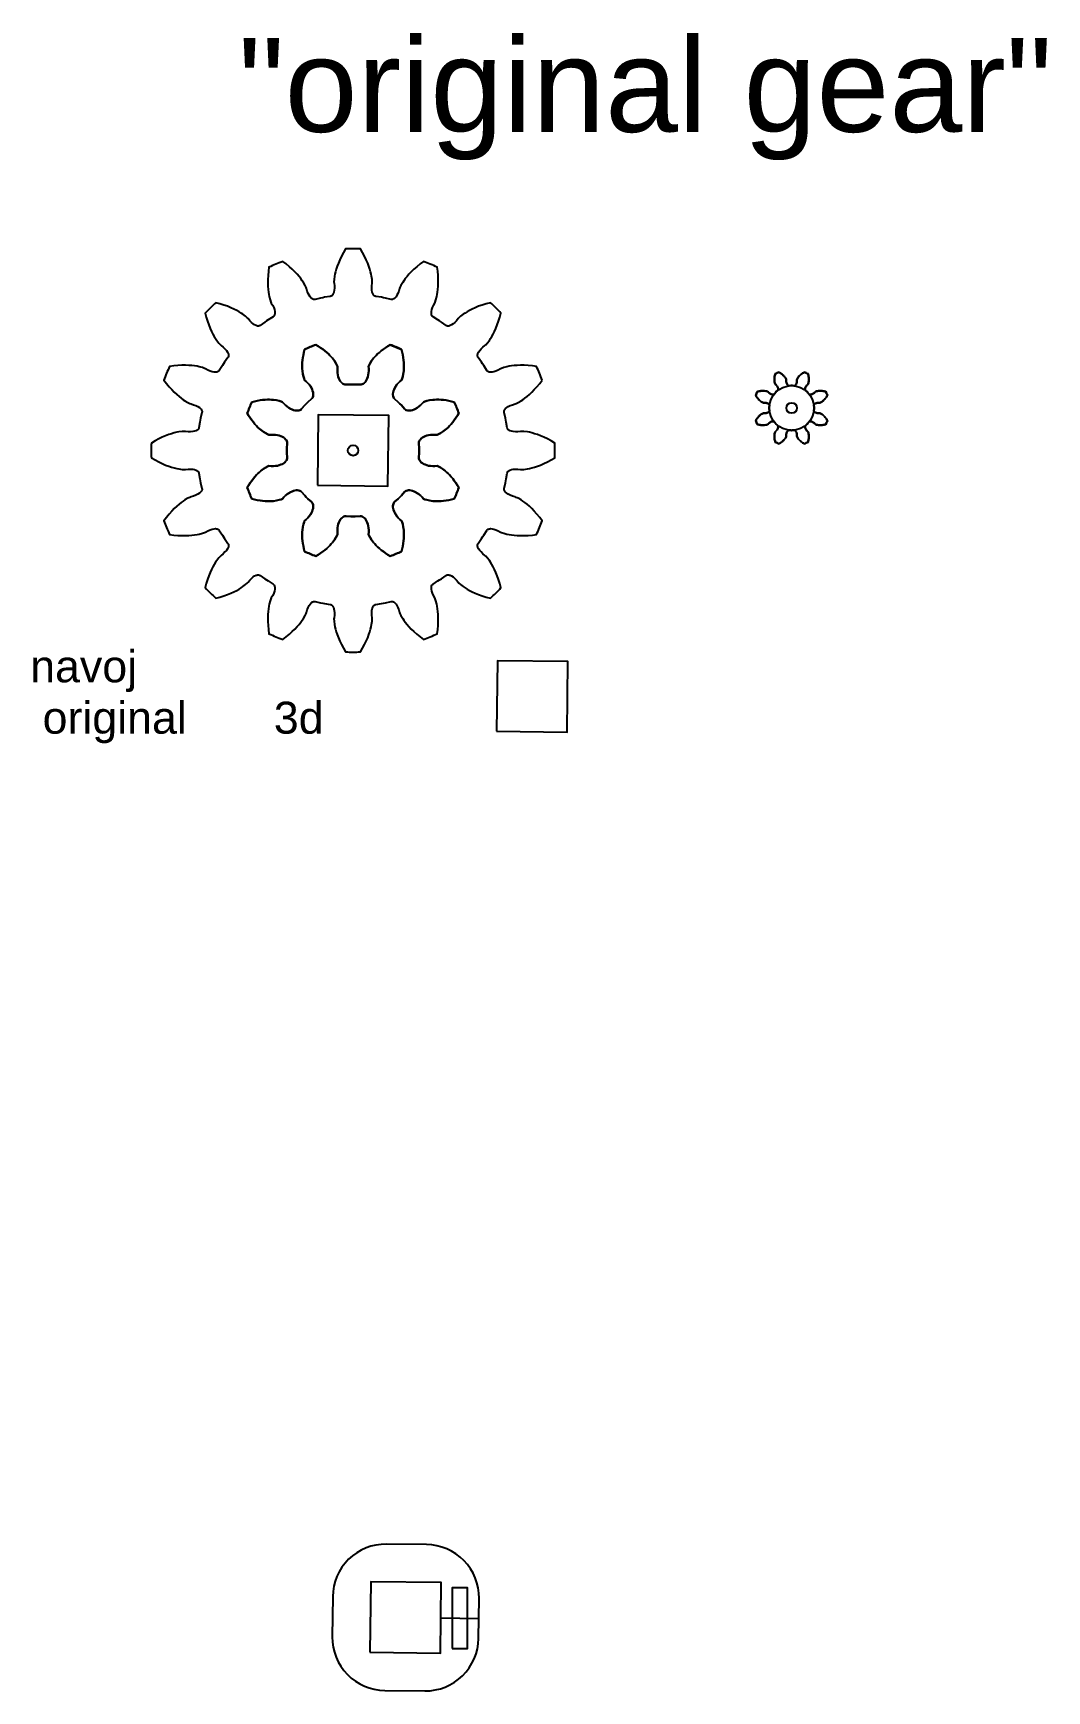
# Model space of a CAD drawing. Header units: millimetres. Extents: x -228 to 109, y -207 to 70.
# Drawn here: x -25 to 108.7, y -148.8 to 69.9 of the extents above; entities that cross this region are included whole.
import ezdxf

# ---------------------------------------------------------------- set-up
doc = ezdxf.new("R2010")
doc.units = ezdxf.units.MM
doc.layers.add('layer0', color=7, linetype='Continuous')
doc.layers.add('layer1', color=7, linetype='Continuous')
doc.styles.get("Standard").update_dxf_attribs({"font": 'arial.ttf'})

msp = doc.modelspace()

# ---------------------------------------------------------------- linework, layer by layer
msp.add_line((28.81, -139.19), (33.8, -139.25))
at = {"linetype": 'Continuous'}
for points in [[(12.52, 10.29), (21.82, 10.18), (21.93, 19.48), (12.63, 19.58)], [(36.15, -22.18), (45.45, -22.29), (45.56, -12.99), (36.26, -12.88)], [(19.45, -143.73), (28.75, -143.84), (28.86, -134.54), (19.56, -134.43)]]:
    msp.add_lwpolyline(points, close=True, dxfattribs=at)
msp.add_lwpolyline([(21.4, -148.76), (26.7, -148.82, 0.414214), (33.77, -141.9), (33.84, -136.6, 0.414214), (26.92, -129.52), (21.62, -129.46, 0.414214), (14.54, -136.38), (14.48, -141.68, 0.414214)], format="xyb", close=True, dxfattribs=at)
msp.add_lwpolyline([(30.31, -143.22), (32.31, -143.22), (32.31, -135.22), (30.31, -135.22)], close=True)
for centre, radius in [((75.06, 20.48), 2.95), ((75.06, 20.48), 0.691), ((17.23, 14.88), 0.691)]:
    msp.add_circle(centre, radius)
at = {"layer": 'layer0'}
msp.add_lwpolyline([(42.17, 24.15, 0.018486), (41.42, 25.97), (40.87, 26.04), (40.32, 26.09), (39.8, 26.12), (39.32, 26.12), (38.88, 26.11), (38.48, 26.08), (38.12, 26.04), (37.8, 25.99), (37.52, 25.93), (37.09, 25.81), (36.81, 25.71), (36.68, 25.65), (36.37, 25.48), (36.07, 25.35), (35.8, 25.26), (35.56, 25.21), (35.35, 25.2), (35.25, 25.21), (35.17, 25.22), (35.09, 25.25), (35.02, 25.28), (34.96, 25.32), (34.91, 25.36), (34.86, 25.43), (34.46, 26.07), (34.31, 26.3), (34.16, 26.52), (33.72, 27.14), (33.68, 27.21), (33.66, 27.27), (33.64, 27.34), (33.64, 27.42), (33.65, 27.5), (33.67, 27.58), (33.7, 27.67), (33.79, 27.87), (33.93, 28.07), (34.11, 28.29), (34.35, 28.51), (34.62, 28.73), (34.73, 28.83), (34.93, 29.05), (35.2, 29.4), (35.36, 29.64), (35.53, 29.92), (35.71, 30.23), (35.89, 30.59), (36.07, 30.99), (36.25, 31.44), (36.42, 31.92), (36.59, 32.46), (36.73, 32.99, 0.018486), (35.34, 34.38), (34.8, 34.24), (34.27, 34.07), (33.78, 33.9), (33.34, 33.72), (32.94, 33.54), (32.58, 33.36), (32.26, 33.18), (31.99, 33.01), (31.75, 32.86), (31.39, 32.58), (31.17, 32.38), (31.07, 32.28), (30.85, 32), (30.63, 31.77), (30.42, 31.58), (30.21, 31.44), (30.02, 31.35), (29.93, 31.32), (29.84, 31.3), (29.76, 31.3), (29.69, 31.3), (29.62, 31.31), (29.56, 31.33), (29.49, 31.38), (28.87, 31.82), (28.64, 31.97), (28.42, 32.12), (27.77, 32.52), (27.71, 32.57), (27.66, 32.62), (27.62, 32.68), (27.59, 32.74), (27.57, 32.82), (27.55, 32.91), (27.55, 33), (27.56, 33.22), (27.61, 33.46), (27.7, 33.73), (27.83, 34.02), (28, 34.33), (28.06, 34.46), (28.16, 34.74), (28.28, 35.18), (28.33, 35.46), (28.38, 35.78), (28.42, 36.14), (28.45, 36.54), (28.47, 36.97), (28.46, 37.45), (28.44, 37.97), (28.39, 38.53), (28.31, 39.07, 0.018486), (26.5, 39.83), (26.06, 39.49), (25.62, 39.13), (25.24, 38.79), (24.9, 38.45), (24.6, 38.13), (24.34, 37.83), (24.11, 37.55), (23.92, 37.28), (23.77, 37.05), (23.54, 36.66), (23.41, 36.39), (23.36, 36.25), (23.27, 35.91), (23.15, 35.61), (23.02, 35.36), (22.89, 35.15), (22.74, 34.99), (22.67, 34.93), (22.6, 34.88), (22.53, 34.84), (22.46, 34.82), (22.39, 34.8), (22.32, 34.8), (22.24, 34.81), (21.5, 34.98), (21.24, 35.04), (20.97, 35.09), (20.22, 35.21), (20.14, 35.23), (20.08, 35.26), (20.02, 35.3), (19.97, 35.35), (19.92, 35.41), (19.87, 35.49), (19.83, 35.57), (19.76, 35.77), (19.71, 36.02), (19.69, 36.3), (19.7, 36.62), (19.74, 36.97), (19.74, 37.12), (19.73, 37.42), (19.67, 37.86), (19.61, 38.14), (19.54, 38.46), (19.44, 38.8), (19.31, 39.18), (19.16, 39.6), (18.97, 40.04), (18.75, 40.5), (18.49, 41), (18.21, 41.48, 0.018486), (16.24, 41.48), (15.97, 41), (15.7, 40.5), (15.48, 40.04), (15.3, 39.6), (15.14, 39.18), (15.02, 38.8), (14.92, 38.46), (14.84, 38.14), (14.79, 37.86), (14.73, 37.42), (14.71, 37.12), (14.72, 36.97), (14.76, 36.62), (14.77, 36.3), (14.75, 36.02), (14.7, 35.77), (14.63, 35.57), (14.58, 35.49), (14.54, 35.41), (14.49, 35.35), (14.43, 35.3), (14.37, 35.26), (14.31, 35.23), (14.23, 35.21), (13.48, 35.09), (13.22, 35.04), (12.95, 34.98), (12.21, 34.81), (12.13, 34.8), (12.07, 34.8), (12, 34.82), (11.93, 34.84), (11.85, 34.88), (11.78, 34.93), (11.71, 34.99), (11.57, 35.15), (11.43, 35.36), (11.3, 35.61), (11.19, 35.91), (11.09, 36.25), (11.04, 36.39), (10.91, 36.66), (10.69, 37.05), (10.53, 37.28), (10.34, 37.55), (10.12, 37.83), (9.85, 38.13), (9.55, 38.45), (9.21, 38.79), (8.83, 39.13), (8.4, 39.49), (7.96, 39.83, 0.018486), (6.14, 39.07), (6.07, 38.53), (6.02, 37.97), (5.99, 37.45), (5.98, 36.97), (6, 36.54), (6.03, 36.14), (6.07, 35.78), (6.12, 35.46), (6.18, 35.18), (6.29, 34.74), (6.4, 34.46), (6.45, 34.33), (6.63, 34.02), (6.76, 33.73), (6.85, 33.46), (6.89, 33.22), (6.91, 33), (6.9, 32.91), (6.88, 32.82), (6.86, 32.74), (6.83, 32.68), (6.79, 32.62), (6.75, 32.57), (6.68, 32.52), (6.03, 32.12), (5.81, 31.97), (5.59, 31.82), (4.97, 31.38), (4.9, 31.33), (4.83, 31.31), (4.77, 31.3), (4.69, 31.3), (4.61, 31.3), (4.52, 31.32), (4.43, 31.35), (4.24, 31.44), (4.04, 31.58), (3.82, 31.77), (3.6, 32), (3.38, 32.28), (3.28, 32.38), (3.06, 32.58), (2.7, 32.86), (2.47, 33.01), (2.19, 33.18), (1.88, 33.36), (1.52, 33.54), (1.12, 33.72), (0.67, 33.9), (0.19, 34.07), (-0.35, 34.24), (-0.88, 34.38, 0.018486), (-2.27, 32.99), (-2.13, 32.46), (-1.97, 31.92), (-1.79, 31.44), (-1.61, 30.99), (-1.43, 30.59), (-1.25, 30.23), (-1.08, 29.92), (-0.91, 29.64), (-0.75, 29.4), (-0.47, 29.05), (-0.27, 28.83), (-0.17, 28.73), (0.11, 28.51), (0.34, 28.29), (0.53, 28.07), (0.66, 27.87), (0.76, 27.67), (0.79, 27.58), (0.81, 27.5), (0.81, 27.42), (0.81, 27.34), (0.8, 27.27), (0.77, 27.21), (0.73, 27.14), (0.29, 26.52), (0.14, 26.3), (-0.01, 26.07), (-0.41, 25.43), (-0.46, 25.36), (-0.51, 25.32), (-0.57, 25.28), (-0.64, 25.25), (-0.71, 25.22), (-0.8, 25.21), (-0.9, 25.2), (-1.11, 25.21), (-1.35, 25.26), (-1.62, 25.35), (-1.91, 25.48), (-2.22, 25.65), (-2.35, 25.71), (-2.64, 25.81), (-3.07, 25.93), (-3.35, 25.99), (-3.67, 26.04), (-4.03, 26.08), (-4.43, 26.11), (-4.87, 26.12), (-5.35, 26.12), (-5.86, 26.09), (-6.42, 26.04), (-6.97, 25.97, 0.018486), (-7.72, 24.15), (-7.38, 23.71), (-7.03, 23.28), (-6.68, 22.9), (-6.35, 22.55), (-6.02, 22.25), (-5.72, 21.99), (-5.44, 21.77), (-5.17, 21.58), (-4.94, 21.42), (-4.55, 21.2), (-4.28, 21.07), (-4.14, 21.02), (-3.8, 20.92), (-3.5, 20.81), (-3.25, 20.68), (-3.04, 20.54), (-2.88, 20.4), (-2.82, 20.33), (-2.77, 20.25), (-2.74, 20.18), (-2.71, 20.11), (-2.69, 20.04), (-2.69, 19.98), (-2.7, 19.9), (-2.88, 19.15), (-2.93, 18.89), (-2.98, 18.63), (-3.1, 17.88), (-3.12, 17.8), (-3.15, 17.74), (-3.19, 17.68), (-3.24, 17.62), (-3.31, 17.57), (-3.38, 17.52), (-3.47, 17.48), (-3.67, 17.41), (-3.91, 17.36), (-4.19, 17.34), (-4.51, 17.35), (-4.87, 17.39), (-5.01, 17.39), (-5.31, 17.38), (-5.75, 17.32), (-6.03, 17.27), (-6.35, 17.19), (-6.7, 17.09), (-7.08, 16.97), (-7.49, 16.81), (-7.93, 16.63), (-8.39, 16.4), (-8.89, 16.14), (-9.37, 15.86, 0.018486), (-9.37, 13.9), (-8.89, 13.62), (-8.39, 13.36), (-7.93, 13.14), (-7.49, 12.95), (-7.08, 12.8), (-6.7, 12.67), (-6.35, 12.57), (-6.03, 12.5), (-5.75, 12.44), (-5.31, 12.38), (-5.01, 12.37), (-4.87, 12.37), (-4.51, 12.41), (-4.19, 12.42), (-3.91, 12.4), (-3.67, 12.35), (-3.47, 12.28), (-3.38, 12.24), (-3.31, 12.19), (-3.24, 12.14), (-3.19, 12.08), (-3.15, 12.03), (-3.12, 11.97), (-3.1, 11.89), (-2.98, 11.14), (-2.93, 10.87), (-2.88, 10.61), (-2.7, 9.87), (-2.69, 9.79), (-2.69, 9.72), (-2.71, 9.65), (-2.74, 9.58), (-2.77, 9.51), (-2.82, 9.44), (-2.88, 9.36), (-3.04, 9.22), (-3.25, 9.09), (-3.5, 8.96), (-3.8, 8.84), (-4.14, 8.74), (-4.28, 8.69), (-4.55, 8.57), (-4.94, 8.34), (-5.17, 8.18), (-5.44, 7.99), (-5.72, 7.77), (-6.02, 7.51), (-6.35, 7.21), (-6.68, 6.87), (-7.03, 6.48), (-7.38, 6.05), (-7.72, 5.61, 0.018486), (-6.97, 3.8), (-6.42, 3.72), (-5.86, 3.67), (-5.35, 3.64), (-4.87, 3.64), (-4.43, 3.65), (-4.03, 3.68), (-3.67, 3.73), (-3.35, 3.78), (-3.07, 3.83), (-2.64, 3.95), (-2.35, 4.05), (-2.22, 4.11), (-1.91, 4.28), (-1.62, 4.41), (-1.35, 4.5), (-1.11, 4.55), (-0.9, 4.56), (-0.8, 4.55), (-0.71, 4.54), (-0.64, 4.51), (-0.57, 4.48), (-0.51, 4.44), (-0.46, 4.4), (-0.41, 4.33), (-0.01, 3.69), (0.14, 3.46), (0.29, 3.24), (0.73, 2.62), (0.77, 2.55), (0.8, 2.49), (0.81, 2.42), (0.81, 2.34), (0.81, 2.26), (0.79, 2.18), (0.76, 2.09), (0.66, 1.9), (0.53, 1.69), (0.34, 1.48), (0.11, 1.25), (-0.17, 1.03), (-0.27, 0.94), (-0.47, 0.71), (-0.75, 0.36), (-0.91, 0.12), (-1.08, -0.16), (-1.25, -0.47), (-1.43, -0.83), (-1.61, -1.23), (-1.79, -1.67), (-1.97, -2.16), (-2.13, -2.69), (-2.27, -3.23, 0.018486), (-0.88, -4.62), (-0.35, -4.48), (0.19, -4.31), (0.67, -4.14), (1.12, -3.96), (1.52, -3.78), (1.88, -3.6), (2.19, -3.42), (2.47, -3.25), (2.7, -3.09), (3.06, -2.82), (3.28, -2.62), (3.38, -2.51), (3.6, -2.24), (3.82, -2), (4.04, -1.82), (4.24, -1.68), (4.43, -1.59), (4.52, -1.56), (4.61, -1.54), (4.69, -1.53), (4.77, -1.54), (4.83, -1.55), (4.9, -1.57), (4.97, -1.61), (5.59, -2.06), (5.81, -2.21), (6.03, -2.35), (6.68, -2.76), (6.75, -2.81), (6.79, -2.85), (6.83, -2.91), (6.86, -2.98), (6.88, -3.06), (6.9, -3.15), (6.91, -3.24), (6.89, -3.45), (6.85, -3.7), (6.76, -3.97), (6.63, -4.26), (6.45, -4.57), (6.4, -4.7), (6.29, -4.98), (6.18, -5.42), (6.12, -5.69), (6.07, -6.01), (6.03, -6.37), (6, -6.77), (5.98, -7.21), (5.99, -7.69), (6.02, -8.21), (6.07, -8.76), (6.14, -9.31, 0.018486), (7.96, -10.07), (8.4, -9.73), (8.83, -9.37), (9.21, -9.03), (9.55, -8.69), (9.85, -8.37), (10.12, -8.07), (10.34, -7.78), (10.53, -7.52), (10.69, -7.28), (10.91, -6.89), (11.04, -6.62), (11.09, -6.49), (11.19, -6.15), (11.3, -5.85), (11.43, -5.6), (11.57, -5.39), (11.71, -5.23), (11.78, -5.17), (11.85, -5.12), (11.93, -5.08), (12, -5.05), (12.07, -5.04), (12.13, -5.04), (12.21, -5.05), (12.95, -5.22), (13.22, -5.27), (13.48, -5.33), (14.23, -5.45), (14.31, -5.47), (14.37, -5.5), (14.43, -5.54), (14.49, -5.59), (14.54, -5.65), (14.58, -5.73), (14.63, -5.81), (14.7, -6.01), (14.75, -6.25), (14.77, -6.54), (14.76, -6.86), (14.72, -7.21), (14.71, -7.35), (14.73, -7.65), (14.79, -8.1), (14.84, -8.38), (14.92, -8.69), (15.02, -9.04), (15.14, -9.42), (15.3, -9.83), (15.48, -10.27), (15.7, -10.74), (15.97, -11.23), (16.24, -11.71, 0.018486), (18.21, -11.71), (18.49, -11.23), (18.75, -10.74), (18.97, -10.27), (19.16, -9.83), (19.31, -9.42), (19.44, -9.04), (19.54, -8.69), (19.61, -8.38), (19.67, -8.1), (19.73, -7.65), (19.74, -7.35), (19.74, -7.21), (19.7, -6.86), (19.69, -6.54), (19.71, -6.25), (19.76, -6.01), (19.83, -5.81), (19.87, -5.73), (19.92, -5.65), (19.97, -5.59), (20.02, -5.54), (20.08, -5.5), (20.14, -5.47), (20.22, -5.45), (20.97, -5.33), (21.24, -5.27), (21.5, -5.22), (22.24, -5.05), (22.32, -5.04), (22.39, -5.04), (22.46, -5.05), (22.53, -5.08), (22.6, -5.12), (22.67, -5.17), (22.74, -5.23), (22.89, -5.39), (23.02, -5.6), (23.15, -5.85), (23.27, -6.15), (23.36, -6.49), (23.41, -6.62), (23.54, -6.89), (23.77, -7.28), (23.92, -7.52), (24.11, -7.78), (24.34, -8.07), (24.6, -8.37), (24.9, -8.69), (25.24, -9.03), (25.62, -9.37), (26.06, -9.73), (26.5, -10.07, 0.018486), (28.31, -9.31), (28.39, -8.76), (28.44, -8.21), (28.46, -7.69), (28.47, -7.21), (28.45, -6.77), (28.42, -6.37), (28.38, -6.01), (28.33, -5.69), (28.28, -5.42), (28.16, -4.98), (28.06, -4.7), (28, -4.57), (27.83, -4.26), (27.7, -3.97), (27.61, -3.7), (27.56, -3.45), (27.55, -3.24), (27.55, -3.15), (27.57, -3.06), (27.59, -2.98), (27.62, -2.91), (27.66, -2.85), (27.71, -2.81), (27.77, -2.76), (28.42, -2.35), (28.64, -2.21), (28.87, -2.06), (29.49, -1.61), (29.56, -1.57), (29.62, -1.55), (29.69, -1.54), (29.76, -1.53), (29.84, -1.54), (29.93, -1.56), (30.02, -1.59), (30.21, -1.68), (30.42, -1.82), (30.63, -2), (30.85, -2.24), (31.07, -2.51), (31.17, -2.62), (31.39, -2.82), (31.75, -3.09), (31.99, -3.25), (32.26, -3.42), (32.58, -3.6), (32.94, -3.78), (33.34, -3.96), (33.78, -4.14), (34.27, -4.31), (34.8, -4.48), (35.34, -4.62, 0.018486), (36.73, -3.23), (36.59, -2.69), (36.42, -2.16), (36.25, -1.67), (36.07, -1.23), (35.89, -0.83), (35.71, -0.47), (35.53, -0.16), (35.36, 0.12), (35.2, 0.36), (34.93, 0.71), (34.73, 0.94), (34.62, 1.03), (34.35, 1.25), (34.11, 1.48), (33.93, 1.69), (33.79, 1.9), (33.7, 2.09), (33.67, 2.18), (33.65, 2.26), (33.64, 2.34), (33.64, 2.42), (33.66, 2.49), (33.68, 2.55), (33.72, 2.62), (34.16, 3.24), (34.31, 3.46), (34.46, 3.69), (34.86, 4.33), (34.91, 4.4), (34.96, 4.44), (35.02, 4.48), (35.09, 4.51), (35.17, 4.54), (35.25, 4.55), (35.35, 4.56), (35.56, 4.55), (35.8, 4.5), (36.07, 4.41), (36.37, 4.28), (36.68, 4.11), (36.81, 4.05), (37.09, 3.95), (37.52, 3.83), (37.8, 3.78), (38.12, 3.73), (38.48, 3.68), (38.88, 3.65), (39.32, 3.64), (39.8, 3.64), (40.32, 3.67), (40.87, 3.72), (41.42, 3.8, 0.018486), (42.17, 5.61), (41.84, 6.05), (41.48, 6.48), (41.13, 6.87), (40.8, 7.21), (40.48, 7.51), (40.17, 7.77), (39.89, 7.99), (39.63, 8.18), (39.39, 8.34), (39, 8.57), (38.73, 8.69), (38.6, 8.74), (38.26, 8.84), (37.96, 8.96), (37.7, 9.09), (37.5, 9.22), (37.34, 9.36), (37.28, 9.44), (37.23, 9.51), (37.19, 9.58), (37.16, 9.65), (37.15, 9.72), (37.14, 9.79), (37.16, 9.87), (37.33, 10.61), (37.38, 10.87), (37.43, 11.14), (37.56, 11.89), (37.58, 11.97), (37.61, 12.03), (37.65, 12.08), (37.7, 12.14), (37.76, 12.19), (37.83, 12.24), (37.92, 12.28), (38.12, 12.35), (38.36, 12.4), (38.65, 12.42), (38.97, 12.41), (39.32, 12.37), (39.46, 12.37), (39.76, 12.38), (40.21, 12.44), (40.49, 12.5), (40.8, 12.57), (41.15, 12.67), (41.53, 12.8), (41.94, 12.95), (42.38, 13.14), (42.85, 13.36), (43.34, 13.62), (43.82, 13.9, 0.018486), (43.82, 15.86), (43.34, 16.14), (42.85, 16.4), (42.38, 16.63), (41.94, 16.81), (41.53, 16.97), (41.15, 17.09), (40.8, 17.19), (40.49, 17.27), (40.21, 17.32), (39.76, 17.38), (39.46, 17.39), (39.32, 17.39), (38.97, 17.35), (38.65, 17.34), (38.36, 17.36), (38.12, 17.41), (37.92, 17.48), (37.83, 17.52), (37.76, 17.57), (37.7, 17.62), (37.65, 17.68), (37.61, 17.74), (37.58, 17.8), (37.56, 17.88), (37.43, 18.63), (37.38, 18.89), (37.33, 19.15), (37.16, 19.9), (37.14, 19.98), (37.15, 20.04), (37.16, 20.11), (37.19, 20.18), (37.23, 20.25), (37.28, 20.33), (37.34, 20.4), (37.5, 20.54), (37.7, 20.68), (37.96, 20.81), (38.26, 20.92), (38.6, 21.02), (38.73, 21.07), (39, 21.2), (39.39, 21.42), (39.63, 21.58), (39.89, 21.77), (40.17, 21.99), (40.48, 22.25), (40.8, 22.55), (41.13, 22.9), (41.48, 23.28), (41.84, 23.71)], format="xyb", close=True, dxfattribs=at)
at = {"layer": 'layer1'}
for points in [[(23.61, 28.21), (23.7, 27.87), (23.79, 27.5), (23.85, 27.14), (23.89, 26.81), (23.92, 26.48), (23.94, 26.18), (23.94, 25.9), (23.93, 25.63), (23.91, 25.39), (23.85, 24.96), (23.77, 24.62), (23.69, 24.36), (23.61, 24.17), (23.4, 23.99), (23.19, 23.77), (23.01, 23.56), (22.85, 23.35), (22.73, 23.14), (22.63, 22.93), (22.55, 22.73), (22.5, 22.54), (22.48, 22.37), (22.48, 22.2), (22.5, 22.05), (22.54, 21.91), (22.61, 21.79), (22.7, 21.67), (23.18, 21.26), (23.4, 21.05), (23.6, 20.84), (24.02, 20.36), (24.13, 20.26), (24.25, 20.2), (24.39, 20.16), (24.54, 20.13), (24.71, 20.13), (24.89, 20.16), (25.08, 20.21), (25.28, 20.28), (25.48, 20.38), (25.69, 20.51), (25.9, 20.66), (26.12, 20.85), (26.33, 21.06), (26.52, 21.27), (26.7, 21.35), (26.96, 21.43), (27.31, 21.51), (27.73, 21.56), (27.98, 21.58), (28.24, 21.59), (28.53, 21.59), (28.83, 21.58), (29.15, 21.55), (29.49, 21.5), (29.85, 21.44), (30.22, 21.36), (30.56, 21.27, -0.027052), (31.17, 19.79), (30.99, 19.49), (30.79, 19.17), (30.58, 18.87), (30.37, 18.6), (30.16, 18.35), (29.96, 18.13), (29.76, 17.92), (29.57, 17.74), (29.38, 17.58), (29.04, 17.33), (28.74, 17.14), (28.5, 17.01), (28.31, 16.93), (28.03, 16.95), (27.73, 16.95), (27.45, 16.93), (27.19, 16.89), (26.95, 16.83), (26.74, 16.76), (26.54, 16.67), (26.38, 16.57), (26.23, 16.46), (26.12, 16.34), (26.02, 16.22), (25.96, 16.09), (25.92, 15.96), (25.9, 15.81), (25.94, 15.18), (25.95, 14.88), (25.94, 14.58), (25.9, 13.95), (25.92, 13.8), (25.96, 13.67), (26.02, 13.54), (26.12, 13.42), (26.23, 13.3), (26.38, 13.19), (26.54, 13.09), (26.74, 13.01), (26.95, 12.93), (27.19, 12.87), (27.45, 12.83), (27.73, 12.81), (28.03, 12.81), (28.31, 12.83), (28.5, 12.75), (28.74, 12.63), (29.04, 12.44), (29.38, 12.18), (29.57, 12.02), (29.76, 11.84), (29.96, 11.64), (30.16, 11.41), (30.37, 11.16), (30.58, 10.89), (30.79, 10.59), (30.99, 10.27), (31.17, 9.97, -0.027052), (30.56, 8.49), (30.22, 8.4), (29.85, 8.32), (29.49, 8.26), (29.15, 8.21), (28.83, 8.19), (28.53, 8.17), (28.24, 8.17), (27.98, 8.18), (27.73, 8.2), (27.31, 8.26), (26.96, 8.34), (26.7, 8.42), (26.52, 8.49), (26.33, 8.7), (26.12, 8.92), (25.9, 9.1), (25.69, 9.25), (25.48, 9.38), (25.28, 9.48), (25.08, 9.56), (24.89, 9.61), (24.71, 9.63), (24.54, 9.63), (24.39, 9.61), (24.25, 9.56), (24.13, 9.5), (24.02, 9.4), (23.6, 8.93), (23.4, 8.71), (23.18, 8.51), (22.7, 8.09), (22.61, 7.97), (22.54, 7.85), (22.5, 7.72), (22.48, 7.56), (22.48, 7.4), (22.5, 7.22), (22.55, 7.03), (22.63, 6.83), (22.73, 6.63), (22.85, 6.42), (23.01, 6.2), (23.19, 5.99), (23.4, 5.78), (23.61, 5.59), (23.69, 5.4), (23.77, 5.15), (23.85, 4.8), (23.91, 4.38), (23.93, 4.13), (23.94, 3.86), (23.94, 3.58), (23.92, 3.28), (23.89, 2.96), (23.85, 2.62), (23.79, 2.26), (23.7, 1.89), (23.61, 1.55, -0.027052), (22.14, 0.94), (21.83, 1.11), (21.51, 1.32), (21.22, 1.53), (20.95, 1.73), (20.7, 1.94), (20.47, 2.15), (20.27, 2.35), (20.09, 2.54), (19.93, 2.73), (19.67, 3.07), (19.48, 3.37), (19.36, 3.61), (19.28, 3.8), (19.3, 4.08), (19.3, 4.38), (19.27, 4.66), (19.23, 4.92), (19.18, 5.16), (19.1, 5.37), (19.01, 5.56), (18.91, 5.73), (18.81, 5.88), (18.69, 5.99), (18.56, 6.09), (18.44, 6.15), (18.3, 6.19), (18.16, 6.21), (17.52, 6.16), (17.23, 6.16), (16.93, 6.16), (16.3, 6.21), (16.15, 6.19), (16.02, 6.15), (15.89, 6.09), (15.77, 5.99), (15.65, 5.88), (15.54, 5.73), (15.44, 5.56), (15.35, 5.37), (15.28, 5.16), (15.22, 4.92), (15.18, 4.66), (15.16, 4.38), (15.16, 4.08), (15.17, 3.8), (15.1, 3.61), (14.97, 3.37), (14.78, 3.07), (14.52, 2.73), (14.36, 2.54), (14.18, 2.35), (13.98, 2.15), (13.76, 1.94), (13.51, 1.73), (13.24, 1.53), (12.94, 1.32), (12.62, 1.11), (12.32, 0.94, -0.027052), (10.84, 1.55, 0.027052), (12.32, 0.94), (12.62, 1.11), (12.94, 1.32), (13.24, 1.53), (13.51, 1.73), (13.76, 1.94), (13.98, 2.15), (14.18, 2.35), (14.36, 2.54), (14.52, 2.73), (14.78, 3.07), (14.97, 3.37), (15.1, 3.61), (15.17, 3.8), (15.16, 4.08), (15.16, 4.38), (15.18, 4.66), (15.22, 4.92), (15.28, 5.16), (15.35, 5.37), (15.44, 5.56), (15.54, 5.73), (15.65, 5.88), (15.77, 5.99), (15.89, 6.09), (16.02, 6.15), (16.15, 6.19), (16.3, 6.21), (16.93, 6.16), (17.23, 6.16), (17.52, 6.16), (18.16, 6.21), (18.3, 6.19), (18.44, 6.15), (18.56, 6.09), (18.69, 5.99), (18.81, 5.88), (18.91, 5.73), (19.01, 5.56), (19.1, 5.37), (19.18, 5.16), (19.23, 4.92), (19.27, 4.66), (19.3, 4.38), (19.3, 4.08), (19.28, 3.8), (19.36, 3.61), (19.48, 3.37), (19.67, 3.07), (19.93, 2.73), (20.09, 2.54), (20.27, 2.35), (20.47, 2.15), (20.7, 1.94), (20.95, 1.73), (21.22, 1.53), (21.51, 1.32), (21.83, 1.11), (22.14, 0.94, 0.027052), (23.61, 1.55), (23.7, 1.89), (23.79, 2.26), (23.85, 2.62), (23.89, 2.96), (23.92, 3.28), (23.94, 3.58), (23.94, 3.86), (23.93, 4.13), (23.91, 4.38), (23.85, 4.8), (23.77, 5.15), (23.69, 5.4), (23.61, 5.59), (23.4, 5.78), (23.19, 5.99), (23.01, 6.2), (22.85, 6.42), (22.73, 6.63), (22.63, 6.83), (22.55, 7.03), (22.5, 7.22), (22.48, 7.4), (22.48, 7.56), (22.5, 7.72), (22.54, 7.85), (22.61, 7.97), (22.7, 8.09), (23.18, 8.51), (23.4, 8.71), (23.6, 8.93), (24.02, 9.4), (24.13, 9.5), (24.25, 9.56), (24.39, 9.61), (24.54, 9.63), (24.71, 9.63), (24.89, 9.61), (25.08, 9.56), (25.28, 9.48), (25.48, 9.38), (25.69, 9.25), (25.9, 9.1), (26.12, 8.92), (26.33, 8.7), (26.52, 8.49), (26.7, 8.42), (26.96, 8.34), (27.31, 8.26), (27.73, 8.2), (27.98, 8.18), (28.24, 8.17), (28.53, 8.17), (28.83, 8.19), (29.15, 8.21), (29.49, 8.26), (29.85, 8.32), (30.22, 8.4), (30.56, 8.49, 0.027052), (31.17, 9.97), (30.99, 10.27), (30.79, 10.59), (30.58, 10.89), (30.37, 11.16), (30.16, 11.41), (29.96, 11.64), (29.76, 11.84), (29.57, 12.02), (29.38, 12.18), (29.04, 12.44), (28.74, 12.63), (28.5, 12.75), (28.31, 12.83), (28.03, 12.81), (27.73, 12.81), (27.45, 12.83), (27.19, 12.87), (26.95, 12.93), (26.74, 13.01), (26.54, 13.09), (26.38, 13.19), (26.23, 13.3), (26.12, 13.42), (26.02, 13.54), (25.96, 13.67), (25.92, 13.8), (25.9, 13.95), (25.94, 14.58), (25.95, 14.88), (25.94, 15.18), (25.9, 15.81), (25.92, 15.96), (25.96, 16.09), (26.02, 16.22), (26.12, 16.34), (26.23, 16.46), (26.38, 16.57), (26.54, 16.67), (26.74, 16.76), (26.95, 16.83), (27.19, 16.89), (27.45, 16.93), (27.73, 16.95), (28.03, 16.95), (28.31, 16.93), (28.5, 17.01), (28.74, 17.14), (29.04, 17.33), (29.38, 17.58), (29.57, 17.74), (29.76, 17.92), (29.96, 18.13), (30.16, 18.35), (30.37, 18.6), (30.58, 18.87), (30.79, 19.17), (30.99, 19.49), (31.17, 19.79, 0.027052), (30.56, 21.27), (30.22, 21.36), (29.85, 21.44), (29.49, 21.5), (29.15, 21.55), (28.83, 21.58), (28.53, 21.59), (28.24, 21.59), (27.98, 21.58), (27.73, 21.56), (27.31, 21.51), (26.96, 21.43), (26.7, 21.35), (26.52, 21.27), (26.33, 21.06), (26.12, 20.85), (25.9, 20.66), (25.69, 20.51), (25.48, 20.38), (25.28, 20.28), (25.08, 20.21), (24.89, 20.16), (24.71, 20.13), (24.54, 20.13), (24.39, 20.16), (24.25, 20.2), (24.13, 20.26), (24.02, 20.36), (23.6, 20.84), (23.4, 21.05), (23.18, 21.26), (22.7, 21.67), (22.61, 21.79), (22.54, 21.91), (22.5, 22.05), (22.48, 22.2), (22.48, 22.37), (22.5, 22.54), (22.55, 22.73), (22.63, 22.93), (22.73, 23.14), (22.85, 23.35), (23.01, 23.56), (23.19, 23.77), (23.4, 23.99), (23.61, 24.17), (23.69, 24.36), (23.77, 24.62), (23.85, 24.96), (23.91, 25.39), (23.93, 25.63), (23.94, 25.9), (23.94, 26.18), (23.92, 26.48), (23.89, 26.81), (23.85, 27.14), (23.79, 27.5), (23.7, 27.87), (23.61, 28.21, 0.027052), (22.14, 28.83), (21.83, 28.65), (21.51, 28.44), (21.22, 28.24), (20.95, 28.03), (20.7, 27.82), (20.47, 27.62), (20.27, 27.42), (20.09, 27.22), (19.93, 27.04), (19.67, 26.7), (19.48, 26.39), (19.36, 26.15), (19.28, 25.97), (19.3, 25.69), (19.3, 25.39), (19.27, 25.11), (19.23, 24.85), (19.18, 24.61), (19.1, 24.39), (19.01, 24.2), (18.91, 24.03), (18.81, 23.89), (18.69, 23.77), (18.56, 23.68), (18.44, 23.61), (18.3, 23.57), (18.16, 23.56), (17.52, 23.6), (17.23, 23.6), (16.93, 23.6), (16.3, 23.56), (16.15, 23.57), (16.02, 23.61), (15.89, 23.68), (15.77, 23.77), (15.65, 23.89), (15.54, 24.03), (15.44, 24.2), (15.35, 24.39), (15.28, 24.61), (15.22, 24.85), (15.18, 25.11), (15.16, 25.39), (15.16, 25.69), (15.17, 25.97), (15.1, 26.15), (14.97, 26.39), (14.78, 26.7), (14.52, 27.04), (14.36, 27.22), (14.18, 27.42), (13.98, 27.62), (13.76, 27.82), (13.51, 28.03), (13.24, 28.24), (12.94, 28.44), (12.62, 28.65), (12.32, 28.83, 0.027052), (10.84, 28.21), (10.75, 27.87), (10.67, 27.5), (10.61, 27.14), (10.56, 26.81), (10.53, 26.48), (10.52, 26.18), (10.51, 25.9), (10.52, 25.63), (10.54, 25.39), (10.6, 24.96), (10.68, 24.62), (10.76, 24.36), (10.84, 24.17), (11.05, 23.99), (11.26, 23.77), (11.44, 23.56), (11.6, 23.35), (11.73, 23.14), (11.83, 22.93), (11.9, 22.73), (11.95, 22.54), (11.97, 22.37), (11.97, 22.2), (11.95, 22.05), (11.91, 21.91), (11.84, 21.79), (11.75, 21.67), (11.27, 21.26), (11.06, 21.05), (10.85, 20.84), (10.43, 20.36), (10.32, 20.26), (10.2, 20.2), (10.06, 20.16), (9.91, 20.13), (9.74, 20.13), (9.56, 20.16), (9.37, 20.21), (9.18, 20.28), (8.97, 20.38), (8.76, 20.51), (8.55, 20.66), (8.34, 20.85), (8.12, 21.06), (7.94, 21.27), (7.75, 21.35), (7.49, 21.43), (7.14, 21.51), (6.72, 21.56), (6.48, 21.58), (6.21, 21.59), (5.93, 21.59), (5.63, 21.58), (5.3, 21.55), (4.96, 21.5), (4.6, 21.44), (4.23, 21.36), (3.89, 21.27, 0.027052), (3.28, 19.79), (3.46, 19.49), (3.66, 19.17), (3.87, 18.87), (4.08, 18.6), (4.29, 18.35), (4.49, 18.13), (4.69, 17.92), (4.89, 17.74), (5.07, 17.58), (5.41, 17.33), (5.72, 17.14), (5.96, 17.01), (6.14, 16.93), (6.42, 16.95), (6.72, 16.95), (7, 16.93), (7.26, 16.89), (7.5, 16.83), (7.72, 16.76), (7.91, 16.67), (8.08, 16.57), (8.22, 16.46), (8.34, 16.34), (8.43, 16.22), (8.5, 16.09), (8.54, 15.96), (8.55, 15.81), (8.51, 15.18), (8.5, 14.88), (8.51, 14.58), (8.55, 13.95), (8.54, 13.8), (8.5, 13.67), (8.43, 13.54), (8.34, 13.42), (8.22, 13.3), (8.08, 13.19), (7.91, 13.09), (7.72, 13.01), (7.5, 12.93), (7.26, 12.87), (7, 12.83), (6.72, 12.81), (6.42, 12.81), (6.14, 12.83), (5.96, 12.75), (5.72, 12.63), (5.41, 12.44), (5.07, 12.18), (4.89, 12.02), (4.69, 11.84), (4.49, 11.64), (4.29, 11.41), (4.08, 11.16), (3.87, 10.89), (3.66, 10.59), (3.46, 10.27), (3.28, 9.97, 0.027052), (3.89, 8.49), (4.23, 8.4), (4.6, 8.32), (4.96, 8.26), (5.3, 8.21), (5.63, 8.19), (5.93, 8.17), (6.21, 8.17), (6.48, 8.18), (6.72, 8.2), (7.14, 8.26), (7.49, 8.34), (7.75, 8.42), (7.94, 8.49), (8.12, 8.7), (8.34, 8.92), (8.55, 9.1), (8.76, 9.25), (8.97, 9.38), (9.18, 9.48), (9.37, 9.56), (9.56, 9.61), (9.74, 9.63), (9.91, 9.63), (10.06, 9.61), (10.2, 9.56), (10.32, 9.5), (10.43, 9.4), (10.85, 8.93), (11.06, 8.71), (11.27, 8.51), (11.75, 8.09), (11.84, 7.97), (11.91, 7.85), (11.95, 7.72), (11.97, 7.56), (11.97, 7.4), (11.95, 7.22), (11.9, 7.03), (11.83, 6.83), (11.73, 6.63), (11.6, 6.42), (11.44, 6.2), (11.26, 5.99), (11.05, 5.78), (10.84, 5.59), (10.76, 5.4), (10.68, 5.15), (10.6, 4.8), (10.54, 4.38), (10.52, 4.13), (10.51, 3.86), (10.52, 3.58), (10.53, 3.28), (10.56, 2.96), (10.61, 2.62), (10.67, 2.26), (10.75, 1.89), (10.84, 1.55), (10.75, 1.89), (10.67, 2.26), (10.61, 2.62), (10.56, 2.96), (10.53, 3.28), (10.52, 3.58), (10.51, 3.86), (10.52, 4.13), (10.54, 4.38), (10.6, 4.8), (10.68, 5.15), (10.76, 5.4), (10.84, 5.59), (11.05, 5.78), (11.26, 5.99), (11.44, 6.2), (11.6, 6.42), (11.73, 6.63), (11.83, 6.83), (11.9, 7.03), (11.95, 7.22), (11.97, 7.4), (11.97, 7.56), (11.95, 7.72), (11.91, 7.85), (11.84, 7.97), (11.75, 8.09), (11.27, 8.51), (11.06, 8.71), (10.85, 8.93), (10.43, 9.4), (10.32, 9.5), (10.2, 9.56), (10.06, 9.61), (9.91, 9.63), (9.74, 9.63), (9.56, 9.61), (9.37, 9.56), (9.18, 9.48), (8.97, 9.38), (8.76, 9.25), (8.55, 9.1), (8.34, 8.92), (8.12, 8.7), (7.94, 8.49), (7.75, 8.42), (7.49, 8.34), (7.14, 8.26), (6.72, 8.2), (6.48, 8.18), (6.21, 8.17), (5.93, 8.17), (5.63, 8.19), (5.3, 8.21), (4.96, 8.26), (4.6, 8.32), (4.23, 8.4), (3.89, 8.49, -0.027052), (3.28, 9.97), (3.46, 10.27), (3.66, 10.59), (3.87, 10.89), (4.08, 11.16), (4.29, 11.41), (4.49, 11.64), (4.69, 11.84), (4.89, 12.02), (5.07, 12.18), (5.41, 12.44), (5.72, 12.63), (5.96, 12.75), (6.14, 12.83), (6.42, 12.81), (6.72, 12.81), (7, 12.83), (7.26, 12.87), (7.5, 12.93), (7.72, 13.01), (7.91, 13.09), (8.08, 13.19), (8.22, 13.3), (8.34, 13.42), (8.43, 13.54), (8.5, 13.67), (8.54, 13.8), (8.55, 13.95), (8.51, 14.58), (8.5, 14.88), (8.51, 15.18), (8.55, 15.81), (8.54, 15.96), (8.5, 16.09), (8.43, 16.22), (8.34, 16.34), (8.22, 16.46), (8.08, 16.57), (7.91, 16.67), (7.72, 16.76), (7.5, 16.83), (7.26, 16.89), (7, 16.93), (6.72, 16.95), (6.42, 16.95), (6.14, 16.93), (5.96, 17.01), (5.72, 17.14), (5.41, 17.33), (5.07, 17.58), (4.89, 17.74), (4.69, 17.92), (4.49, 18.13), (4.29, 18.35), (4.08, 18.6), (3.87, 18.87), (3.66, 19.17), (3.46, 19.49), (3.28, 19.79, -0.027052), (3.89, 21.27), (4.23, 21.36), (4.6, 21.44), (4.96, 21.5), (5.3, 21.55), (5.63, 21.58), (5.93, 21.59), (6.21, 21.59), (6.48, 21.58), (6.72, 21.56), (7.14, 21.51), (7.49, 21.43), (7.75, 21.35), (7.94, 21.27), (8.12, 21.06), (8.34, 20.85), (8.55, 20.66), (8.76, 20.51), (8.97, 20.38), (9.18, 20.28), (9.37, 20.21), (9.56, 20.16), (9.74, 20.13), (9.91, 20.13), (10.06, 20.16), (10.2, 20.2), (10.32, 20.26), (10.43, 20.36), (10.85, 20.84), (11.06, 21.05), (11.27, 21.26), (11.75, 21.67), (11.84, 21.79), (11.91, 21.91), (11.95, 22.05), (11.97, 22.2), (11.97, 22.37), (11.95, 22.54), (11.9, 22.73), (11.83, 22.93), (11.73, 23.14), (11.6, 23.35), (11.44, 23.56), (11.26, 23.77), (11.05, 23.99), (10.84, 24.17), (10.76, 24.36), (10.68, 24.62), (10.6, 24.96), (10.54, 25.39), (10.52, 25.63), (10.51, 25.9), (10.52, 26.18), (10.53, 26.48), (10.56, 26.81), (10.61, 27.14), (10.67, 27.5), (10.75, 27.87), (10.84, 28.21, -0.027052), (12.32, 28.83), (12.62, 28.65), (12.94, 28.44), (13.24, 28.24), (13.51, 28.03), (13.76, 27.82), (13.98, 27.62), (14.18, 27.42), (14.36, 27.22), (14.52, 27.04), (14.78, 26.7), (14.97, 26.39), (15.1, 26.15), (15.17, 25.97), (15.16, 25.69), (15.16, 25.39), (15.18, 25.11), (15.22, 24.85), (15.28, 24.61), (15.35, 24.39), (15.44, 24.2), (15.54, 24.03), (15.65, 23.89), (15.77, 23.77), (15.89, 23.68), (16.02, 23.61), (16.15, 23.57), (16.3, 23.56), (16.93, 23.6), (17.23, 23.6), (17.52, 23.6), (18.16, 23.56), (18.3, 23.57), (18.44, 23.61), (18.56, 23.68), (18.69, 23.77), (18.81, 23.89), (18.91, 24.03), (19.01, 24.2), (19.1, 24.39), (19.18, 24.61), (19.23, 24.85), (19.27, 25.11), (19.3, 25.39), (19.3, 25.69), (19.28, 25.97), (19.36, 26.15), (19.48, 26.39), (19.67, 26.7), (19.93, 27.04), (20.09, 27.22), (20.27, 27.42), (20.47, 27.62), (20.7, 27.82), (20.95, 28.03), (21.22, 28.24), (21.51, 28.44), (21.83, 28.65), (22.14, 28.83)], [(77.22, 24.99), (77.25, 24.88), (77.28, 24.75), (77.3, 24.63), (77.31, 24.52), (77.32, 24.41), (77.33, 24.31), (77.33, 24.21), (77.32, 24.12), (77.32, 24.04), (77.3, 23.89), (77.27, 23.78), (77.24, 23.69), (77.22, 23.63), (77.15, 23.56), (77.07, 23.49), (77.01, 23.42), (76.96, 23.35), (76.92, 23.28), (76.88, 23.21), (76.86, 23.14), (76.84, 23.08), (76.83, 23.02), (76.83, 22.96), (76.84, 22.91), (76.86, 22.86), (76.88, 22.82), (76.91, 22.78), (77.07, 22.64), (77.14, 22.57), (77.21, 22.5), (77.35, 22.34), (77.39, 22.3), (77.43, 22.28), (77.48, 22.27), (77.53, 22.26), (77.59, 22.26), (77.65, 22.27), (77.71, 22.29), (77.78, 22.31), (77.85, 22.34), (77.92, 22.39), (77.99, 22.44), (78.06, 22.5), (78.14, 22.57), (78.2, 22.64), (78.26, 22.67), (78.35, 22.7), (78.47, 22.72), (78.61, 22.74), (78.69, 22.75), (78.78, 22.75), (78.88, 22.75), (78.98, 22.75), (79.09, 22.74), (79.2, 22.72), (79.33, 22.7), (79.45, 22.67), (79.57, 22.64, -0.027052), (79.77, 22.15), (79.71, 22.04), (79.64, 21.93), (79.57, 21.83), (79.5, 21.74), (79.43, 21.66), (79.36, 21.58), (79.3, 21.51), (79.23, 21.45), (79.17, 21.4), (79.05, 21.31), (78.95, 21.25), (78.87, 21.2), (78.81, 21.18), (78.71, 21.18), (78.61, 21.18), (78.52, 21.18), (78.43, 21.16), (78.35, 21.14), (78.27, 21.12), (78.21, 21.09), (78.15, 21.06), (78.1, 21.02), (78.06, 20.98), (78.03, 20.94), (78.01, 20.89), (78, 20.85), (77.99, 20.8), (78.01, 20.58), (78.01, 20.48), (78.01, 20.38), (77.99, 20.17), (78, 20.12), (78.01, 20.08), (78.03, 20.03), (78.06, 19.99), (78.1, 19.95), (78.15, 19.91), (78.21, 19.88), (78.27, 19.85), (78.35, 19.83), (78.43, 19.81), (78.52, 19.79), (78.61, 19.78), (78.71, 19.78), (78.81, 19.79), (78.87, 19.76), (78.95, 19.72), (79.05, 19.66), (79.17, 19.57), (79.23, 19.52), (79.3, 19.46), (79.36, 19.39), (79.43, 19.31), (79.5, 19.23), (79.57, 19.14), (79.64, 19.03), (79.71, 18.93), (79.77, 18.82, -0.027052), (79.57, 18.32), (79.45, 18.29), (79.33, 18.27), (79.2, 18.25), (79.09, 18.23), (78.98, 18.22), (78.88, 18.22), (78.78, 18.21), (78.69, 18.22), (78.61, 18.22), (78.47, 18.24), (78.35, 18.27), (78.26, 18.3), (78.2, 18.32), (78.14, 18.4), (78.06, 18.47), (77.99, 18.53), (77.92, 18.58), (77.85, 18.62), (77.78, 18.66), (77.71, 18.68), (77.65, 18.7), (77.59, 18.71), (77.53, 18.71), (77.48, 18.7), (77.43, 18.69), (77.39, 18.66), (77.35, 18.63), (77.21, 18.47), (77.14, 18.4), (77.07, 18.33), (76.91, 18.19), (76.88, 18.15), (76.86, 18.11), (76.84, 18.06), (76.83, 18.01), (76.83, 17.95), (76.84, 17.89), (76.86, 17.83), (76.88, 17.76), (76.92, 17.69), (76.96, 17.62), (77.01, 17.55), (77.07, 17.48), (77.15, 17.41), (77.22, 17.34), (77.24, 17.28), (77.27, 17.19), (77.3, 17.07), (77.32, 16.93), (77.32, 16.85), (77.33, 16.76), (77.33, 16.66), (77.32, 16.56), (77.31, 16.45), (77.3, 16.34), (77.28, 16.22), (77.25, 16.09), (77.22, 15.98, -0.027052), (76.72, 15.77), (76.62, 15.83), (76.51, 15.9), (76.41, 15.97), (76.31, 16.04), (76.23, 16.11), (76.16, 16.18), (76.09, 16.24), (76.03, 16.31), (75.97, 16.37), (75.88, 16.49), (75.82, 16.59), (75.78, 16.67), (75.75, 16.74), (75.76, 16.83), (75.76, 16.93), (75.75, 17.03), (75.74, 17.11), (75.72, 17.2), (75.69, 17.27), (75.66, 17.33), (75.63, 17.39), (75.59, 17.44), (75.55, 17.48), (75.51, 17.51), (75.47, 17.53), (75.42, 17.55), (75.37, 17.55), (75.16, 17.54), (75.06, 17.53), (74.96, 17.54), (74.74, 17.55), (74.69, 17.55), (74.65, 17.53), (74.61, 17.51), (74.56, 17.48), (74.52, 17.44), (74.49, 17.39), (74.45, 17.33), (74.42, 17.27), (74.4, 17.2), (74.38, 17.11), (74.36, 17.03), (74.36, 16.93), (74.36, 16.83), (74.36, 16.74), (74.34, 16.67), (74.29, 16.59), (74.23, 16.49), (74.14, 16.37), (74.09, 16.31), (74.03, 16.24), (73.96, 16.18), (73.88, 16.11), (73.8, 16.04), (73.71, 15.97), (73.61, 15.9), (73.5, 15.83), (73.4, 15.77, -0.027052), (72.9, 15.98, 0.027052), (73.4, 15.77), (73.5, 15.83), (73.61, 15.9), (73.71, 15.97), (73.8, 16.04), (73.88, 16.11), (73.96, 16.18), (74.03, 16.24), (74.09, 16.31), (74.14, 16.37), (74.23, 16.49), (74.29, 16.59), (74.34, 16.67), (74.36, 16.74), (74.36, 16.83), (74.36, 16.93), (74.36, 17.03), (74.38, 17.11), (74.4, 17.2), (74.42, 17.27), (74.45, 17.33), (74.49, 17.39), (74.52, 17.44), (74.56, 17.48), (74.61, 17.51), (74.65, 17.53), (74.69, 17.55), (74.74, 17.55), (74.96, 17.54), (75.06, 17.53), (75.16, 17.54), (75.37, 17.55), (75.42, 17.55), (75.47, 17.53), (75.51, 17.51), (75.55, 17.48), (75.59, 17.44), (75.63, 17.39), (75.66, 17.33), (75.69, 17.27), (75.72, 17.2), (75.74, 17.11), (75.75, 17.03), (75.76, 16.93), (75.76, 16.83), (75.75, 16.74), (75.78, 16.67), (75.82, 16.59), (75.88, 16.49), (75.97, 16.37), (76.03, 16.31), (76.09, 16.24), (76.16, 16.18), (76.23, 16.11), (76.31, 16.04), (76.41, 15.97), (76.51, 15.9), (76.62, 15.83), (76.72, 15.77, 0.027052), (77.22, 15.98), (77.25, 16.09), (77.28, 16.22), (77.3, 16.34), (77.31, 16.45), (77.32, 16.56), (77.33, 16.66), (77.33, 16.76), (77.32, 16.85), (77.32, 16.93), (77.3, 17.07), (77.27, 17.19), (77.24, 17.28), (77.22, 17.34), (77.15, 17.41), (77.07, 17.48), (77.01, 17.55), (76.96, 17.62), (76.92, 17.69), (76.88, 17.76), (76.86, 17.83), (76.84, 17.89), (76.83, 17.95), (76.83, 18.01), (76.84, 18.06), (76.86, 18.11), (76.88, 18.15), (76.91, 18.19), (77.07, 18.33), (77.14, 18.4), (77.21, 18.47), (77.35, 18.63), (77.39, 18.66), (77.43, 18.69), (77.48, 18.7), (77.53, 18.71), (77.59, 18.71), (77.65, 18.7), (77.71, 18.68), (77.78, 18.66), (77.85, 18.62), (77.92, 18.58), (77.99, 18.53), (78.06, 18.47), (78.14, 18.4), (78.2, 18.32), (78.26, 18.3), (78.35, 18.27), (78.47, 18.24), (78.61, 18.22), (78.69, 18.22), (78.78, 18.21), (78.88, 18.22), (78.98, 18.22), (79.09, 18.23), (79.2, 18.25), (79.33, 18.27), (79.45, 18.29), (79.57, 18.32, 0.027052), (79.77, 18.82), (79.71, 18.93), (79.64, 19.03), (79.57, 19.14), (79.5, 19.23), (79.43, 19.31), (79.36, 19.39), (79.3, 19.46), (79.23, 19.52), (79.17, 19.57), (79.05, 19.66), (78.95, 19.72), (78.87, 19.76), (78.81, 19.79), (78.71, 19.78), (78.61, 19.78), (78.52, 19.79), (78.43, 19.81), (78.35, 19.83), (78.27, 19.85), (78.21, 19.88), (78.15, 19.91), (78.1, 19.95), (78.06, 19.99), (78.03, 20.03), (78.01, 20.08), (78, 20.12), (77.99, 20.17), (78.01, 20.38), (78.01, 20.48), (78.01, 20.58), (77.99, 20.8), (78, 20.85), (78.01, 20.89), (78.03, 20.94), (78.06, 20.98), (78.1, 21.02), (78.15, 21.06), (78.21, 21.09), (78.27, 21.12), (78.35, 21.14), (78.43, 21.16), (78.52, 21.18), (78.61, 21.18), (78.71, 21.18), (78.81, 21.18), (78.87, 21.2), (78.95, 21.25), (79.05, 21.31), (79.17, 21.4), (79.23, 21.45), (79.3, 21.51), (79.36, 21.58), (79.43, 21.66), (79.5, 21.74), (79.57, 21.83), (79.64, 21.93), (79.71, 22.04), (79.77, 22.15, 0.027052), (79.57, 22.64), (79.45, 22.67), (79.33, 22.7), (79.2, 22.72), (79.09, 22.74), (78.98, 22.75), (78.88, 22.75), (78.78, 22.75), (78.69, 22.75), (78.61, 22.74), (78.47, 22.72), (78.35, 22.7), (78.26, 22.67), (78.2, 22.64), (78.14, 22.57), (78.06, 22.5), (77.99, 22.44), (77.92, 22.39), (77.85, 22.34), (77.78, 22.31), (77.71, 22.29), (77.65, 22.27), (77.59, 22.26), (77.53, 22.26), (77.48, 22.27), (77.43, 22.28), (77.39, 22.3), (77.35, 22.34), (77.21, 22.5), (77.14, 22.57), (77.07, 22.64), (76.91, 22.78), (76.88, 22.82), (76.86, 22.86), (76.84, 22.91), (76.83, 22.96), (76.83, 23.02), (76.84, 23.08), (76.86, 23.14), (76.88, 23.21), (76.92, 23.28), (76.96, 23.35), (77.01, 23.42), (77.07, 23.49), (77.15, 23.56), (77.22, 23.63), (77.24, 23.69), (77.27, 23.78), (77.3, 23.89), (77.32, 24.04), (77.32, 24.12), (77.33, 24.21), (77.33, 24.31), (77.32, 24.41), (77.31, 24.52), (77.3, 24.63), (77.28, 24.75), (77.25, 24.88), (77.22, 24.99, 0.027052), (76.72, 25.2), (76.62, 25.14), (76.51, 25.07), (76.41, 25), (76.31, 24.93), (76.23, 24.86), (76.16, 24.79), (76.09, 24.72), (76.03, 24.66), (75.97, 24.59), (75.88, 24.48), (75.82, 24.38), (75.78, 24.3), (75.75, 24.23), (75.76, 24.14), (75.76, 24.04), (75.75, 23.94), (75.74, 23.85), (75.72, 23.77), (75.69, 23.7), (75.66, 23.64), (75.63, 23.58), (75.59, 23.53), (75.55, 23.49), (75.51, 23.46), (75.47, 23.44), (75.42, 23.42), (75.37, 23.42), (75.16, 23.43), (75.06, 23.43), (74.96, 23.43), (74.74, 23.42), (74.69, 23.42), (74.65, 23.44), (74.61, 23.46), (74.56, 23.49), (74.52, 23.53), (74.49, 23.58), (74.45, 23.64), (74.42, 23.7), (74.4, 23.77), (74.38, 23.85), (74.36, 23.94), (74.36, 24.04), (74.36, 24.14), (74.36, 24.23), (74.34, 24.3), (74.29, 24.38), (74.23, 24.48), (74.14, 24.59), (74.09, 24.66), (74.03, 24.72), (73.96, 24.79), (73.88, 24.86), (73.8, 24.93), (73.71, 25), (73.61, 25.07), (73.5, 25.14), (73.4, 25.2, 0.027052), (72.9, 24.99), (72.87, 24.88), (72.84, 24.75), (72.82, 24.63), (72.8, 24.52), (72.79, 24.41), (72.79, 24.31), (72.79, 24.21), (72.79, 24.12), (72.8, 24.04), (72.82, 23.89), (72.84, 23.78), (72.87, 23.69), (72.9, 23.63), (72.97, 23.56), (73.04, 23.49), (73.1, 23.42), (73.15, 23.35), (73.2, 23.28), (73.23, 23.21), (73.26, 23.14), (73.27, 23.08), (73.28, 23.02), (73.28, 22.96), (73.27, 22.91), (73.26, 22.86), (73.24, 22.82), (73.21, 22.78), (73.04, 22.64), (72.97, 22.57), (72.9, 22.5), (72.76, 22.34), (72.72, 22.3), (72.68, 22.28), (72.63, 22.27), (72.58, 22.26), (72.53, 22.26), (72.47, 22.27), (72.4, 22.29), (72.33, 22.31), (72.27, 22.34), (72.19, 22.39), (72.12, 22.44), (72.05, 22.5), (71.98, 22.57), (71.92, 22.64), (71.85, 22.67), (71.77, 22.7), (71.65, 22.72), (71.5, 22.74), (71.42, 22.75), (71.33, 22.75), (71.24, 22.75), (71.13, 22.75), (71.02, 22.74), (70.91, 22.72), (70.79, 22.7), (70.66, 22.67), (70.55, 22.64, 0.027052), (70.34, 22.15), (70.4, 22.04), (70.47, 21.93), (70.54, 21.83), (70.61, 21.74), (70.68, 21.66), (70.75, 21.58), (70.82, 21.51), (70.88, 21.45), (70.95, 21.4), (71.06, 21.31), (71.16, 21.25), (71.25, 21.2), (71.31, 21.18), (71.4, 21.18), (71.5, 21.18), (71.6, 21.18), (71.69, 21.16), (71.77, 21.14), (71.84, 21.12), (71.91, 21.09), (71.96, 21.06), (72.01, 21.02), (72.05, 20.98), (72.08, 20.94), (72.11, 20.89), (72.12, 20.85), (72.12, 20.8), (72.11, 20.58), (72.11, 20.48), (72.11, 20.38), (72.12, 20.17), (72.12, 20.12), (72.11, 20.08), (72.08, 20.03), (72.05, 19.99), (72.01, 19.95), (71.96, 19.91), (71.91, 19.88), (71.84, 19.85), (71.77, 19.83), (71.69, 19.81), (71.6, 19.79), (71.5, 19.78), (71.4, 19.78), (71.31, 19.79), (71.25, 19.76), (71.16, 19.72), (71.06, 19.66), (70.95, 19.57), (70.88, 19.52), (70.82, 19.46), (70.75, 19.39), (70.68, 19.31), (70.61, 19.23), (70.54, 19.14), (70.47, 19.03), (70.4, 18.93), (70.34, 18.82, 0.027052), (70.55, 18.32), (70.66, 18.29), (70.79, 18.27), (70.91, 18.25), (71.02, 18.23), (71.13, 18.22), (71.24, 18.22), (71.33, 18.21), (71.42, 18.22), (71.5, 18.22), (71.65, 18.24), (71.77, 18.27), (71.85, 18.3), (71.92, 18.32), (71.98, 18.4), (72.05, 18.47), (72.12, 18.53), (72.19, 18.58), (72.27, 18.62), (72.33, 18.66), (72.4, 18.68), (72.47, 18.7), (72.53, 18.71), (72.58, 18.71), (72.63, 18.7), (72.68, 18.69), (72.72, 18.66), (72.76, 18.63), (72.9, 18.47), (72.97, 18.4), (73.04, 18.33), (73.21, 18.19), (73.24, 18.15), (73.26, 18.11), (73.27, 18.06), (73.28, 18.01), (73.28, 17.95), (73.27, 17.89), (73.26, 17.83), (73.23, 17.76), (73.2, 17.69), (73.15, 17.62), (73.1, 17.55), (73.04, 17.48), (72.97, 17.41), (72.9, 17.34), (72.87, 17.28), (72.84, 17.19), (72.82, 17.07), (72.8, 16.93), (72.79, 16.85), (72.79, 16.76), (72.79, 16.66), (72.79, 16.56), (72.8, 16.45), (72.82, 16.34), (72.84, 16.22), (72.87, 16.09), (72.9, 15.98), (72.87, 16.09), (72.84, 16.22), (72.82, 16.34), (72.8, 16.45), (72.79, 16.56), (72.79, 16.66), (72.79, 16.76), (72.79, 16.85), (72.8, 16.93), (72.82, 17.07), (72.84, 17.19), (72.87, 17.28), (72.9, 17.34), (72.97, 17.41), (73.04, 17.48), (73.1, 17.55), (73.15, 17.62), (73.2, 17.69), (73.23, 17.76), (73.26, 17.83), (73.27, 17.89), (73.28, 17.95), (73.28, 18.01), (73.27, 18.06), (73.26, 18.11), (73.24, 18.15), (73.21, 18.19), (73.04, 18.33), (72.97, 18.4), (72.9, 18.47), (72.76, 18.63), (72.72, 18.66), (72.68, 18.69), (72.63, 18.7), (72.58, 18.71), (72.53, 18.71), (72.47, 18.7), (72.4, 18.68), (72.33, 18.66), (72.27, 18.62), (72.19, 18.58), (72.12, 18.53), (72.05, 18.47), (71.98, 18.4), (71.92, 18.32), (71.85, 18.3), (71.77, 18.27), (71.65, 18.24), (71.5, 18.22), (71.42, 18.22), (71.33, 18.21), (71.24, 18.22), (71.13, 18.22), (71.02, 18.23), (70.91, 18.25), (70.79, 18.27), (70.66, 18.29), (70.55, 18.32, -0.027052), (70.34, 18.82), (70.4, 18.93), (70.47, 19.03), (70.54, 19.14), (70.61, 19.23), (70.68, 19.31), (70.75, 19.39), (70.82, 19.46), (70.88, 19.52), (70.95, 19.57), (71.06, 19.66), (71.16, 19.72), (71.25, 19.76), (71.31, 19.79), (71.4, 19.78), (71.5, 19.78), (71.6, 19.79), (71.69, 19.81), (71.77, 19.83), (71.84, 19.85), (71.91, 19.88), (71.96, 19.91), (72.01, 19.95), (72.05, 19.99), (72.08, 20.03), (72.11, 20.08), (72.12, 20.12), (72.12, 20.17), (72.11, 20.38), (72.11, 20.48), (72.11, 20.58), (72.12, 20.8), (72.12, 20.85), (72.11, 20.89), (72.08, 20.94), (72.05, 20.98), (72.01, 21.02), (71.96, 21.06), (71.91, 21.09), (71.84, 21.12), (71.77, 21.14), (71.69, 21.16), (71.6, 21.18), (71.5, 21.18), (71.4, 21.18), (71.31, 21.18), (71.25, 21.2), (71.16, 21.25), (71.06, 21.31), (70.95, 21.4), (70.88, 21.45), (70.82, 21.51), (70.75, 21.58), (70.68, 21.66), (70.61, 21.74), (70.54, 21.83), (70.47, 21.93), (70.4, 22.04), (70.34, 22.15, -0.027052), (70.55, 22.64), (70.66, 22.67), (70.79, 22.7), (70.91, 22.72), (71.02, 22.74), (71.13, 22.75), (71.24, 22.75), (71.33, 22.75), (71.42, 22.75), (71.5, 22.74), (71.65, 22.72), (71.77, 22.7), (71.85, 22.67), (71.92, 22.64), (71.98, 22.57), (72.05, 22.5), (72.12, 22.44), (72.19, 22.39), (72.27, 22.34), (72.33, 22.31), (72.4, 22.29), (72.47, 22.27), (72.53, 22.26), (72.58, 22.26), (72.63, 22.27), (72.68, 22.28), (72.72, 22.3), (72.76, 22.34), (72.9, 22.5), (72.97, 22.57), (73.04, 22.64), (73.21, 22.78), (73.24, 22.82), (73.26, 22.86), (73.27, 22.91), (73.28, 22.96), (73.28, 23.02), (73.27, 23.08), (73.26, 23.14), (73.23, 23.21), (73.2, 23.28), (73.15, 23.35), (73.1, 23.42), (73.04, 23.49), (72.97, 23.56), (72.9, 23.63), (72.87, 23.69), (72.84, 23.78), (72.82, 23.89), (72.8, 24.04), (72.79, 24.12), (72.79, 24.21), (72.79, 24.31), (72.79, 24.41), (72.8, 24.52), (72.82, 24.63), (72.84, 24.75), (72.87, 24.88), (72.9, 24.99, -0.027052), (73.4, 25.2), (73.5, 25.14), (73.61, 25.07), (73.71, 25), (73.8, 24.93), (73.88, 24.86), (73.96, 24.79), (74.03, 24.72), (74.09, 24.66), (74.14, 24.59), (74.23, 24.48), (74.29, 24.38), (74.34, 24.3), (74.36, 24.23), (74.36, 24.14), (74.36, 24.04), (74.36, 23.94), (74.38, 23.85), (74.4, 23.77), (74.42, 23.7), (74.45, 23.64), (74.49, 23.58), (74.52, 23.53), (74.56, 23.49), (74.61, 23.46), (74.65, 23.44), (74.69, 23.42), (74.74, 23.42), (74.96, 23.43), (75.06, 23.43), (75.16, 23.43), (75.37, 23.42), (75.42, 23.42), (75.47, 23.44), (75.51, 23.46), (75.55, 23.49), (75.59, 23.53), (75.63, 23.58), (75.66, 23.64), (75.69, 23.7), (75.72, 23.77), (75.74, 23.85), (75.75, 23.94), (75.76, 24.04), (75.76, 24.14), (75.75, 24.23), (75.78, 24.3), (75.82, 24.38), (75.88, 24.48), (75.97, 24.59), (76.03, 24.66), (76.09, 24.72), (76.16, 24.79), (76.23, 24.86), (76.31, 24.93), (76.41, 25), (76.51, 25.07), (76.62, 25.14), (76.72, 25.2)]]:
    msp.add_lwpolyline(points, format="xyb", close=True, dxfattribs=at)

# ---------------------------------------------------------------- texts
for s, height, p in [('"original gear"', 12.3724, (2.07, 56.92)), ('navoj', 4.223, (-25.35, -15.72)), (' original       3d', 4.2227, (-25.35, -22.5))]:
    msp.add_text(s, height=height).set_placement(p)

doc.saveas('drawing.dxf')
